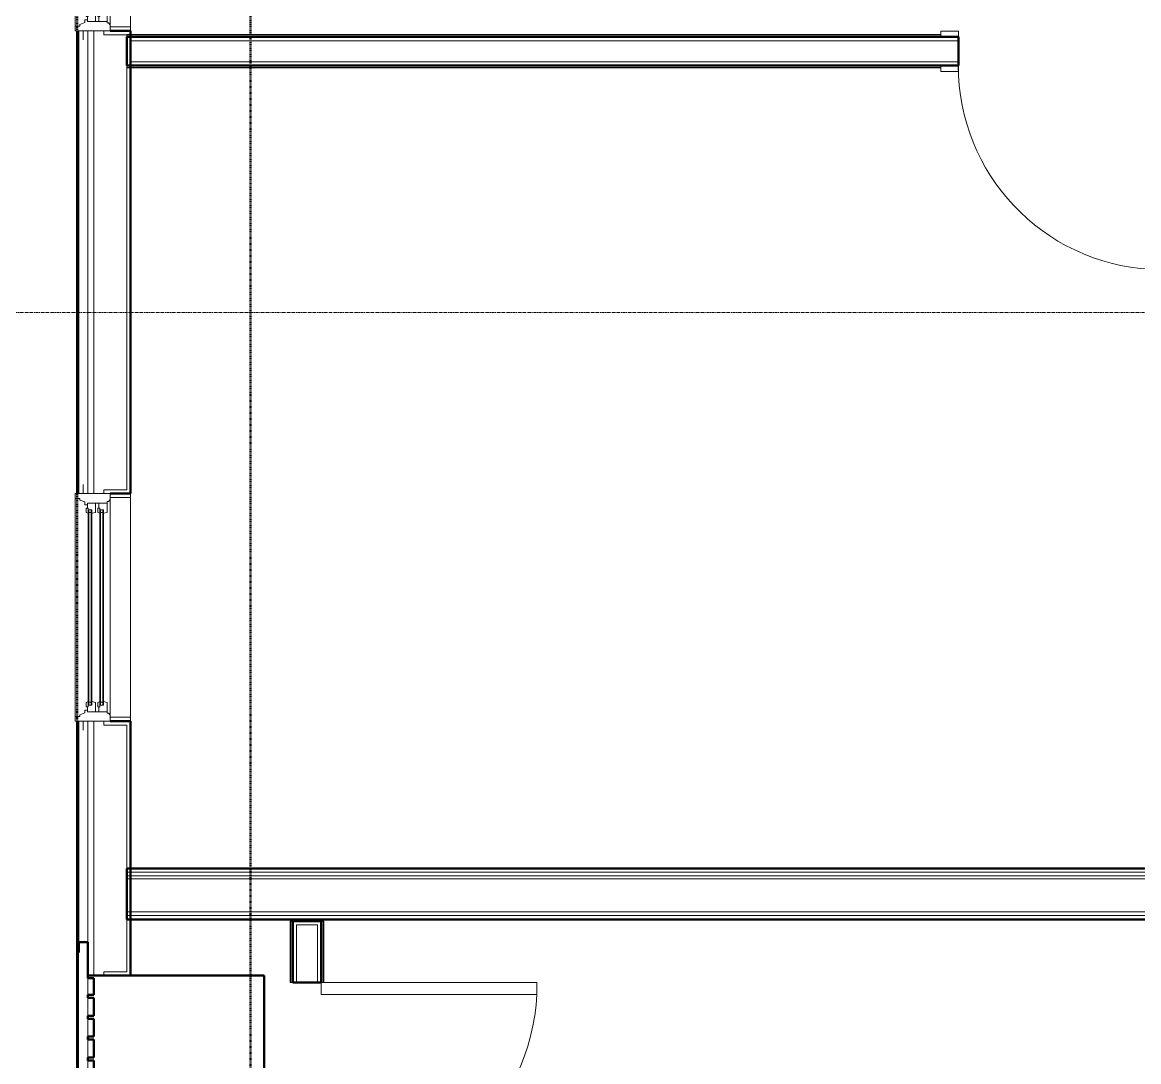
# Model space of a CAD drawing. Header units: inches. Extents: x -4218 to -1830, y 9767 to 12426.
# Drawn here: x -3869.9 to -3683.5, y 11722.2 to 11895.6 of the extents above; entities that cross this region are included whole.
import ezdxf

# ---------------------------------------------------------------- set-up
doc = ezdxf.new("R2010")
doc.units = ezdxf.units.IN
doc.header["$MEASUREMENT"] = 0
doc.linetypes.add('Dash 1_16_', pattern=[0.125, 0.0625, -0.0625])
doc.linetypes.add('Grid Line 1_2_', pattern=[0.875, 0.5, -0.125, 0.125, -0.125])
for name, color, linetype, lineweight in [('0-1', 7, 'Continuous', 5), ('0-2', 253, 'Continuous', 9), ('A-DOOR-1', 7, 'Continuous', 9), ('A-DOOR-2', 50, 'Continuous', 20), ('A-DOOR-FRAM-1', 50, 'Continuous', 20), ('A-GENM', 5, 'Continuous', 9), ('A-GENM-7', 5, 'Continuous', 50), ('A-GLAZ-1', 151, 'Continuous', 9), ('A-GLAZ-2', 151, 'Continuous', 20), ('A-GLAZ-3', 151, 'Continuous', 50), ('A-WALL', 113, 'Continuous', 13), ('A-WALL-1', 250, 'Continuous', 50), ('A-WALL-2', 10, 'Continuous', 13), ('A-WALL-3', 254, 'Continuous', 9), ('A-WALL-4', 253, 'Continuous', 9), ('A-WALL-5', 252, 'Continuous', 9), ('A-WALL-6', 7, 'Continuous', 9), ('A-WALL-8', 113, 'Continuous', 9), ('A-WALL-9', 113, 'Continuous', 50), ('C-PROP-LINE-1', 91, 'Dash 1_16_', 50), ('I-WALL-1', 250, 'Continuous', 50), ('I-WALL-2', 254, 'Continuous', 9), ('I-WALL-3', 253, 'Continuous', 9), ('I-WALL-4', 252, 'Continuous', 9), ('S-GRID-1', 1, 'Grid Line 1_2_', 9)]:
    doc.layers.add(name, color=color, linetype=linetype, lineweight=lineweight)

# ---------------------------------------------------------------- blocks, each defined once
blk = doc.blocks.new('Basic Wall _ INT - W4BØF - _5_8 GYP - 2X4 WOOD_BATT_ - 5_8 GYP_ - ___-2689831-BACKGROUND - 3RD FLOOR')
at = {"layer": 'A-WALL-3'}
for p, q in [((-3852.47, 11893.54), (-3852.47, 11893.4)), ((-3852.47, 11893.39), (-3852.47, 11893.33)), ((-3852.47, 11893.21), (-3852.47, 11893.19))]:
    blk.add_line(p, q, dxfattribs=at)
at = {"layer": 'A-WALL-4'}
for p, q in [((-3852.47, 11893.31), (-3852.47, 11893.56)), ((-3851.85, 11893.54), (-3852.47, 11893.54)), ((-3852.47, 11893.27), (-3852.47, 11893.31)), ((-3852.47, 11893.25), (-3852.47, 11893.27)), ((-3852.47, 11893.23), (-3852.47, 11893.25)), ((-3852.47, 11893.19), (-3852.47, 11893.23)), ((-3852.47, 11893.19), (-3851.86, 11893.19)), ((-3716.58, 11893.19), (-3713.58, 11893.19))]:
    blk.add_line(p, q, dxfattribs=at)
at = {"layer": 'A-WALL-5'}
for p, q in [((-3851.86, 11893.31), (-3852.47, 11893.31)), ((-3851.85, 11893.6), (-3852.44, 11893.6)), ((-3851.86, 11893.19), (-3716.58, 11893.19)), ((-3716.58, 11893.54), (-3851.85, 11893.54)), ((-3676.05, 11893.54), (-3676.58, 11893.54)), ((-3676.58, 11893.19), (-3676.05, 11893.19)), ((-3676.05, 11893.54), (-3676.05, 11893.6)), ((-3676.05, 11893.4), (-3676.05, 11893.54)), ((-3676.05, 11893.33), (-3676.05, 11893.39)), ((-3676.05, 11893.19), (-3676.05, 11893.21))]:
    blk.add_line(p, q, dxfattribs=at)
at = {"layer": 'A-WALL-6'}
for p, q in [((-3716.58, 11893.31), (-3851.86, 11893.31)), ((-3716.58, 11893.6), (-3851.85, 11893.6)), ((-3676.05, 11893.6), (-3676.58, 11893.6)), ((-3676.05, 11893.31), (-3676.58, 11893.31)), ((-3676.05, 11893.6), (-3676.05, 11893.31)), ((-3676.05, 11893.31), (-3676.05, 11893.23)), ((-3676.05, 11893.23), (-3676.05, 11893.19))]:
    blk.add_line(p, q, dxfattribs=at)
blk = doc.blocks.new('Basic Wall _ INT - W4BØF - _5_8 GYP - 2X4 WOOD_BATT_ - 5_8 GYP_ - ___-2689832-BACKGROUND - 3RD FLOOR')
at = {"layer": 'A-WALL-3'}
for p, q in [((-3852.47, 11888.44), (-3852.47, 11888.42)), ((-3852.47, 11888.3), (-3852.47, 11888.24)), ((-3852.47, 11888.23), (-3852.47, 11888.09)), ((-3852.47, 11888.09), (-3852.47, 11888.03))]:
    blk.add_line(p, q, dxfattribs=at)
at = {"layer": 'A-WALL-4'}
for p, q in [((-3852.47, 11888.4), (-3852.47, 11888.44)), ((-3852.47, 11888.44), (-3851.85, 11888.44)), ((-3852.47, 11888.38), (-3852.47, 11888.4)), ((-3852.47, 11888.36), (-3852.47, 11888.38)), ((-3852.47, 11888.33), (-3852.47, 11888.36)), ((-3852.47, 11888.32), (-3852.47, 11888.33)), ((-3852.47, 11888.31), (-3852.47, 11888.32)), ((-3852.47, 11888.29), (-3852.47, 11888.31)), ((-3852.47, 11888.24), (-3852.47, 11888.29)), ((-3852.47, 11888.15), (-3852.47, 11888.24)), ((-3852.47, 11888.03), (-3852.47, 11888.15)), ((-3851.85, 11888.09), (-3852.47, 11888.09)), ((-3716.58, 11888.44), (-3713.58, 11888.44)), ((-3676.46, 11888.03), (-3676.4, 11888.09)), ((-3676.4, 11888.09), (-3676.25, 11888.23)), ((-3676.25, 11888.24), (-3676.19, 11888.3)), ((-3676.07, 11888.42), (-3676.05, 11888.44))]:
    blk.add_line(p, q, dxfattribs=at)
at = {"layer": 'A-WALL-5'}
for p, q in [((-3852.47, 11888.31), (-3851.85, 11888.31)), ((-3851.85, 11888.03), (-3852.47, 11888.03)), ((-3851.85, 11888.44), (-3716.58, 11888.44)), ((-3716.58, 11888.09), (-3851.85, 11888.09)), ((-3676.58, 11888.44), (-3676.05, 11888.44)), ((-3676.4, 11888.09), (-3676.58, 11888.09))]:
    blk.add_line(p, q, dxfattribs=at)
at = {"layer": 'A-WALL-6'}
for p, q in [((-3851.85, 11888.31), (-3716.58, 11888.31)), ((-3716.58, 11888.03), (-3851.85, 11888.03)), ((-3676.58, 11888.31), (-3676.17, 11888.31)), ((-3676.46, 11888.03), (-3676.58, 11888.03))]:
    blk.add_line(p, q, dxfattribs=at)
at = {"layer": 'A-WALL-6', "flags": 128}
for points in [[(-3676.17, 11888.31), (-3676.19, 11888.29), (-3676.25, 11888.24), (-3676.34, 11888.15), (-3676.46, 11888.03)], [(-3676.09, 11888.4), (-3676.11, 11888.38), (-3676.13, 11888.36), (-3676.15, 11888.34), (-3676.16, 11888.33), (-3676.17, 11888.32), (-3676.17, 11888.31)]]:
    blk.add_lwpolyline(points, dxfattribs=at)
blk = doc.blocks.new('SWING - SINGLE - FLUSH - 2-10 x 6-8 - PRIVACY-3199405-BACKGROUND - 3RD FLOOR')
at = {"layer": 'A-DOOR-1'}
blk.add_arc((17, -2.38), 34.07, 180, 266.6343, dxfattribs=at)
at = {"layer": 'A-DOOR-2'}
for p, q in [((15, -2.38), (15, -36.38)), ((17, -2.38), (15, -2.38)), ((17, -2.38), (17, -36.38)), ((17, -36.38), (15, -36.38))]:
    blk.add_line(p, q, dxfattribs=at)
at = {"layer": 'A-DOOR-FRAM-1'}
for p, q in [((-20, 2.37), (-20, 3.37)), ((-20, 3.37), (-17, 3.37)), ((-17, 2.37), (-20, 2.37)), ((-17, 3.37), (-17, 2.37)), ((17, 2.37), (17, 3.37)), ((17, 3.37), (20, 3.37)), ((20, 2.37), (17, 2.37)), ((20, 3.37), (20, 2.37)), ((-20, -2.38), (-17, -2.38)), ((-20, -3.38), (-20, -2.38)), ((-17, -3.38), (-20, -3.38)), ((-17, -2.38), (-17, -3.38)), ((17, -2.38), (20, -2.38)), ((17, -3.38), (17, -2.38)), ((20, -3.38), (17, -3.38)), ((20, -2.38), (20, -3.38))]:
    blk.add_line(p, q, dxfattribs=at)
blk = doc.blocks.new('Basic Wall _ INT - W4BØF - _5_8 GYP - 2X4 WOOD_BATT_ - 5_8 GYP_ - ___-2863420-BACKGROUND - 3RD FLOOR')
at = {"layer": 'A-WALL-5'}
for p, q in [((-3825.1, 11745.66), (-3825.16, 11745.66)), ((-3824.95, 11745.66), (-3825.1, 11745.66)), ((-3825.1, 11745.66), (-3825.1, 11735.41)), ((-3824.89, 11745.66), (-3824.95, 11745.66)), ((-3824.75, 11745.66), (-3824.77, 11745.66)), ((-3824.75, 11735.41), (-3824.75, 11745.66)), ((-3825.16, 11735.41), (-3825.1, 11735.41)), ((-3825.1, 11735.41), (-3824.95, 11735.41)), ((-3824.95, 11735.41), (-3824.89, 11735.41)), ((-3824.77, 11735.41), (-3824.75, 11735.41))]:
    blk.add_line(p, q, dxfattribs=at)
at = {"layer": 'A-WALL-6'}
for p, q in [((-3825.16, 11745.66), (-3824.87, 11745.66)), ((-3825.16, 11745.66), (-3825.16, 11735.41)), ((-3824.87, 11745.66), (-3824.87, 11735.41)), ((-3824.87, 11745.66), (-3824.79, 11745.66)), ((-3824.79, 11745.66), (-3824.75, 11745.66)), ((-3824.87, 11735.41), (-3825.16, 11735.41)), ((-3824.79, 11735.41), (-3824.87, 11735.41)), ((-3824.75, 11735.41), (-3824.79, 11735.41))]:
    blk.add_line(p, q, dxfattribs=at)
blk = doc.blocks.new('Basic Wall _ INT - W4BØF - _5_8 GYP - 2X4 WOOD_BATT_ - 5_8 GYP_ - ___-2863421-BACKGROUND - 3RD FLOOR')
at = {"layer": 'A-WALL-5'}
for p, q in [((-3819.97, 11745.66), (-3820, 11745.66)), ((-3820, 11735.41), (-3820, 11745.66)), ((-3819.8, 11745.66), (-3819.86, 11745.66)), ((-3819.65, 11745.66), (-3819.79, 11745.66)), ((-3819.58, 11745.66), (-3819.65, 11745.66)), ((-3819.65, 11745.66), (-3819.65, 11735.41)), ((-3820, 11735.41), (-3819.97, 11735.41)), ((-3819.86, 11735.41), (-3819.8, 11735.41)), ((-3819.79, 11735.41), (-3819.65, 11735.41)), ((-3819.65, 11735.41), (-3819.58, 11735.41))]:
    blk.add_line(p, q, dxfattribs=at)
at = {"layer": 'A-WALL-6'}
for p, q in [((-3820, 11745.66), (-3819.95, 11745.66)), ((-3819.95, 11745.66), (-3819.87, 11745.66)), ((-3819.87, 11735.41), (-3819.87, 11745.66)), ((-3819.87, 11745.66), (-3819.58, 11745.66)), ((-3819.58, 11745.66), (-3819.58, 11735.41)), ((-3819.95, 11735.41), (-3820, 11735.41)), ((-3819.87, 11735.41), (-3819.95, 11735.41)), ((-3819.58, 11735.41), (-3819.87, 11735.41))]:
    blk.add_line(p, q, dxfattribs=at)
blk = doc.blocks.new('SWING - SINGLE - FLUSH - 36_ x 80_ - OFFSET PIVOT DOOR AT MAGIC PAK AND WASHER_DRYER-3199415-BACKGROUND - 3RD FLOOR')
at = {"layer": 'A-DOOR-1'}
blk.add_arc((18, -2.38), 36.07, 180, 266.8211, dxfattribs=at)
at = {"layer": 'A-DOOR-2'}
for p, q in [((16, -2.38), (16, -38.39)), ((18, -2.38), (16, -2.38)), ((18, -2.38), (18, -38.39)), ((18, -38.39), (16, -38.39))]:
    blk.add_line(p, q, dxfattribs=at)
blk = doc.blocks.new('CTR - 1st Phase - Unit Layouts_rvt-1-BACKGROUND - 3RD FLOOR')
at = {"layer": 'A-WALL-1'}
for p, q in [((-3713.58, 11893.19), (-3852.47, 11893.19)), ((-3852.47, 11893.19), (-3852.47, 11892.56)), ((-3852.47, 11892.56), (-3852.47, 11889.06)), ((-3713.58, 11888.44), (-3713.58, 11893.19)), ((-3852.47, 11889.06), (-3852.47, 11888.44)), ((-3852.47, 11888.44), (-3713.58, 11888.44)), ((-3824.12, 11745.66), (-3824.75, 11745.66)), ((-3824.75, 11745.66), (-3824.75, 11735.41)), ((-3820.62, 11745.66), (-3824.12, 11745.66)), ((-3820, 11745.66), (-3820.62, 11745.66)), ((-3820, 11735.41), (-3820, 11745.66)), ((-3824.75, 11735.41), (-3820, 11735.41))]:
    blk.add_line(p, q, dxfattribs=at)
at = {"layer": 'A-WALL-2'}
for p, q in [((-3851.85, 11892.56), (-3851.85, 11889.06)), ((-3851.85, 11892.56), (-3713.58, 11892.56)), ((-3851.85, 11889.06), (-3713.58, 11889.06)), ((-3820.62, 11745.04), (-3824.12, 11745.04)), ((-3824.12, 11745.04), (-3824.12, 11735.41)), ((-3820.62, 11745.04), (-3820.62, 11735.41))]:
    blk.add_line(p, q, dxfattribs=at)
at = {"layer": 'A-WALL-3'}
for p, q in [((-3851.86, 11893.19), (-3852.47, 11893.19)), ((-3852.47, 11888.44), (-3852.47, 11893.19)), ((-3713.58, 11893.19), (-3716.58, 11893.19)), ((-3852.47, 11888.44), (-3851.85, 11888.44)), ((-3716.58, 11888.44), (-3713.58, 11888.44))]:
    blk.add_line(p, q, dxfattribs=at)
at = {"layer": 'A-WALL-4'}
for p, q in [((-3716.58, 11893.19), (-3851.86, 11893.19)), ((-3851.85, 11888.44), (-3716.58, 11888.44)), ((-3824.75, 11745.66), (-3824.75, 11735.41)), ((-3820, 11735.41), (-3820, 11745.66))]:
    blk.add_line(p, q, dxfattribs=at)
at = {"layer": 'A-WALL-5'}
for p, q in [((-3713.58, 11893.19), (-3713.58, 11888.44)), ((-3824.75, 11745.66), (-3820.62, 11745.66)), ((-3820.61, 11745.66), (-3820, 11745.66)), ((-3820.62, 11735.41), (-3824.75, 11735.41)), ((-3820, 11735.41), (-3820.61, 11735.41))]:
    blk.add_line(p, q, dxfattribs=at)
at = {"layer": '0-2'}
for name, p in [('Basic Wall _ INT - W4BØF - _5_8 GYP - 2X4 WOOD_BATT_ - 5_8 GYP_ - ___-2689831-BACKGROUND - 3RD FLOOR', (0, 0)), ('SWING - SINGLE - FLUSH - 2-10 x 6-8 - PRIVACY-3199405-BACKGROUND - 3RD FLOOR', (-3696.58, 11890.81)), ('Basic Wall _ INT - W4BØF - _5_8 GYP - 2X4 WOOD_BATT_ - 5_8 GYP_ - ___-2689832-BACKGROUND - 3RD FLOOR', (0, 0)), ('Basic Wall _ INT - W4BØF - _5_8 GYP - 2X4 WOOD_BATT_ - 5_8 GYP_ - ___-2863420-BACKGROUND - 3RD FLOOR', (0, 0)), ('Basic Wall _ INT - W4BØF - _5_8 GYP - 2X4 WOOD_BATT_ - 5_8 GYP_ - ___-2863421-BACKGROUND - 3RD FLOOR', (0, 0))]:
    blk.add_blockref(name, p, dxfattribs=at)
at = {"layer": '0-2', "rotation": 90.00000000001091}
blk.add_blockref('SWING - SINGLE - FLUSH - 36_ x 80_ - OFFSET PIVOT DOOR AT MAGIC PAK AND WASHER_DRYER-3199415-BACKGROUND - 3RD FLOOR', (-3822.37, 11717.41), dxfattribs=at)
blk = doc.blocks.new('CTR - 1st Phase - Common Walls_rvt-1-BACKGROUND - 3RD FLOOR')
at = {"layer": 'A-WALL-2'}
for p, q in [((-3501.42, 11753.81), (-3852.47, 11753.81)), ((-3501.42, 11753.19), (-3852.47, 11753.19)), ((-3501.42, 11752.69), (-3852.47, 11752.69)), ((-3504.67, 11747.19), (-3852.47, 11747.19)), ((-3504.67, 11746.56), (-3852.47, 11746.56))]:
    blk.add_line(p, q, dxfattribs=at)
at = {"layer": 'I-WALL-1'}
for p, q in [((-3636.46, 11754.44), (-3852.47, 11754.44)), ((-3852.47, 11754.44), (-3852.47, 11745.94)), ((-3852.47, 11745.94), (-3505.3, 11745.94))]:
    blk.add_line(p, q, dxfattribs=at)
at = {"layer": 'I-WALL-2'}
blk.add_line((-3852.47, 11745.94), (-3852.47, 11754.44), dxfattribs=at)
at = {"layer": 'I-WALL-3'}
for p, q in [((-3851.85, 11754.44), (-3852.47, 11754.44)), ((-3852.47, 11745.94), (-3851.85, 11745.94))]:
    blk.add_line(p, q, dxfattribs=at)
at = {"layer": 'I-WALL-4'}
for p, q in [((-3676.46, 11754.44), (-3851.85, 11754.44)), ((-3851.85, 11745.94), (-3505.3, 11745.94))]:
    blk.add_line(p, q, dxfattribs=at)
blk = doc.blocks.new('Window-Double_Hung-Andersen-400_Series-Tilt_Wash - DOUBLE HUNG - COTTAGE - 3RD FLOOR-2888224-BACKGROUND - 3RD FLOOR')
at = {"layer": 'A-GLAZ-1'}
for p, q in [((-16.29, 2.5), (-15.7, 2.5)), ((-16.29, 2.12), (-15.7, 2.12)), ((-15.82, 2.5), (-15.82, 2.12)), ((-15.7, 2.62), (15.7, 2.62)), ((-15.7, 2.5), (15.7, 2.5)), ((-15.7, 2.12), (15.7, 2.12)), ((-15.7, 2), (15.7, 2)), ((16.29, 2.5), (15.7, 2.5)), ((16.29, 2.12), (15.7, 2.12)), ((15.82, 2.5), (15.82, 2.12)), ((-16.29, 0.56), (-15.7, 0.56)), ((-16.29, 0.19), (-15.7, 0.19)), ((-15.82, 0.56), (-15.82, 0.19)), ((-15.7, 0.69), (15.7, 0.69)), ((-15.7, 0.56), (15.7, 0.56)), ((-15.7, 0.19), (15.7, 0.19)), ((-15.7, 0.06), (15.7, 0.06)), ((16.29, 0.56), (15.7, 0.56)), ((16.29, 0.19), (15.7, 0.19)), ((15.82, 0.56), (15.82, 0.19)), ((18.95, -1.06), (-18.95, -1.06)), ((-18.95, -1.06), (-18.95, -4.44)), ((-18.32, -1.06), (-18.32, -4.44)), ((18.32, -1.06), (18.32, -4.44)), ((18.95, -4.44), (18.95, -1.06)), ((-19.01, -3.94), (-19.01, -2.44)), ((-19.01, -2.44), (-18.95, -2.44)), ((18.95, -2.44), (19.01, -2.44)), ((19.01, -2.44), (19.01, -3.94)), ((-18.95, -3.94), (-19.01, -3.94)), ((-18.95, -4.44), (18.95, -4.44)), ((19.01, -3.94), (18.95, -3.94))]:
    blk.add_line(p, q, dxfattribs=at)
at = {"layer": 'A-GLAZ-2'}
for p, q in [((19.01, 4.81), (-19.01, 4.81)), ((-19.01, 4.81), (-19.01, -1.06)), ((-18.2, 4.81), (-18.2, 4)), ((-18.2, 4), (-17.92, 4)), ((-17.92, 4), (-17.61, 3.19)), ((17.92, 4), (17.61, 3.19)), ((18.2, 4), (17.92, 4)), ((18.2, 4.81), (18.2, 4)), ((19.01, -1.06), (19.01, 4.81)), ((-19.01, 3.44), (-20.51, 3.44)), ((-17.61, 3.19), (-17.14, 3.19)), ((-17.42, 2.75), (-16.57, 2.75)), ((-17.42, 2.75), (-17.42, -0.56)), ((-17.14, 3.19), (-17.14, 2.75)), ((-15.86, 2.97), (-16.57, 2.97)), ((-16.57, 2.62), (-16.57, 2.97)), ((-15.7, 2.62), (-16.57, 2.62)), ((-16.29, 2.62), (-16.29, 2)), ((-15.7, 2), (-16.29, 2)), ((-15.86, 2.97), (-15.7, 2.62)), ((-15.86, 1.37), (-15.7, 2)), ((15.86, 2.97), (15.7, 2.62)), ((15.7, 2.62), (16.57, 2.62)), ((15.7, 2), (16.29, 2)), ((15.86, 1.37), (15.7, 2)), ((15.86, 2.97), (16.57, 2.97)), ((16.29, 2.62), (16.29, 2)), ((16.57, 2.62), (16.57, 2.97)), ((17.42, 2.75), (16.57, 2.75)), ((17.14, 3.19), (17.14, 2.75)), ((17.61, 3.19), (17.14, 3.19)), ((17.42, 2.75), (17.42, -0.56)), ((19.01, 3.44), (20.51, 3.44)), ((-17.42, 1.37), (-15.86, 1.37)), ((-17.42, 0.81), (-16.57, 0.81)), ((-15.86, 1.03), (-16.57, 1.03)), ((-16.57, 0.69), (-16.57, 1.03)), ((-15.7, 0.69), (-16.57, 0.69)), ((-16.29, 0.69), (-16.29, 0.06)), ((-15.7, 0.06), (-16.29, 0.06)), ((-15.86, 1.03), (-15.7, 0.69)), ((-15.86, -0.56), (-15.7, 0.06)), ((15.86, 1.03), (15.7, 0.69)), ((15.7, 0.69), (16.57, 0.69)), ((15.7, 0.06), (16.29, 0.06)), ((15.86, -0.56), (15.7, 0.06)), ((17.42, 1.37), (15.86, 1.37)), ((15.86, 1.03), (16.57, 1.03)), ((16.29, 0.69), (16.29, 0.06)), ((16.57, 0.69), (16.57, 1.03)), ((17.42, 0.81), (16.57, 0.81)), ((-19.01, -1.06), (19.01, -1.06)), ((-17.67, -0.78), (-18, -1.06)), ((-17.67, -0.78), (-17.67, -0.56)), ((-17.67, -0.56), (-15.86, -0.56)), ((17.67, -0.56), (15.86, -0.56)), ((17.67, -0.78), (17.67, -0.56)), ((17.67, -0.78), (18, -1.06))]:
    blk.add_line(p, q, dxfattribs=at)
blk = doc.blocks.new('Perforated Panel at Magic-Pak - hvac panel - 3rd floor-2505075-BACKGROUND - 3RD FLOOR')
at = {"layer": 'A-GLAZ-3'}
for p, q in [((19.01, 4.44), (-19.01, 4.44)), ((-19.01, 4.44), (-19.01, 4.37)), ((-19.01, 4.37), (19.01, 4.37)), ((19.01, 4.37), (19.01, 4.44))]:
    blk.add_line(p, q, dxfattribs=at)
blk = doc.blocks.new('V-Series_EWC4_SPVU_RFA_2015 - 2ND AND 3RD FLOOR-2226480-BACKGROUND - 3RD FLOOR')
at = {"layer": 'A-GENM'}
for p, q in [((-3858.97, 11733.36), (-3858.97, 11736.15)), ((-3858.97, 11729.87), (-3858.97, 11732.86)), ((-3858.97, 11726.39), (-3858.97, 11729.37)), ((-3858.97, 11722.9), (-3858.97, 11725.89)), ((-3858.97, 11719.42), (-3858.97, 11722.4)), ((-3858.97, 11715.93), (-3858.97, 11718.92)), ((-3858.97, 11712.45), (-3858.97, 11715.43)), ((-3858.97, 11709.15), (-3858.97, 11711.95))]:
    blk.add_line(p, q, dxfattribs=at)
at = {"layer": 'A-GENM-7'}
for p, q in [((-3829.54, 11736.59), (-3858.97, 11736.59)), ((-3858.97, 11736.59), (-3858.97, 11736.15)), ((-3858.97, 11736.15), (-3857.97, 11736.15)), ((-3857.97, 11736.15), (-3857.97, 11733.36)), ((-3829.54, 11708.71), (-3829.54, 11736.59)), ((-3857.97, 11733.36), (-3858.97, 11733.36)), ((-3858.97, 11733.36), (-3858.97, 11732.86)), ((-3858.97, 11732.86), (-3857.97, 11732.86)), ((-3857.97, 11732.86), (-3857.97, 11729.87)), ((-3857.97, 11729.87), (-3858.97, 11729.87)), ((-3858.97, 11729.87), (-3858.97, 11729.37)), ((-3858.97, 11729.37), (-3857.97, 11729.37)), ((-3857.97, 11729.37), (-3857.97, 11726.39)), ((-3857.97, 11726.39), (-3858.97, 11726.39)), ((-3858.97, 11726.39), (-3858.97, 11725.89)), ((-3858.97, 11725.89), (-3857.97, 11725.89)), ((-3857.97, 11725.89), (-3857.97, 11722.9)), ((-3857.97, 11722.9), (-3858.97, 11722.9)), ((-3858.97, 11722.9), (-3858.97, 11722.4)), ((-3858.97, 11722.4), (-3857.97, 11722.4)), ((-3857.97, 11722.4), (-3857.97, 11719.42)), ((-3857.97, 11719.42), (-3858.97, 11719.42)), ((-3858.97, 11719.42), (-3858.97, 11718.92)), ((-3858.97, 11718.92), (-3857.97, 11718.92)), ((-3857.97, 11718.92), (-3857.97, 11715.93)), ((-3857.97, 11715.93), (-3858.97, 11715.93)), ((-3858.97, 11715.93), (-3858.97, 11715.43)), ((-3858.97, 11715.43), (-3857.97, 11715.43)), ((-3857.97, 11715.43), (-3857.97, 11712.45)), ((-3857.97, 11712.45), (-3858.97, 11712.45)), ((-3858.97, 11712.45), (-3858.97, 11711.95)), ((-3858.97, 11711.95), (-3857.97, 11711.95)), ((-3857.97, 11711.95), (-3857.97, 11709.15)), ((-3857.97, 11709.15), (-3858.97, 11709.15)), ((-3858.97, 11709.15), (-3858.97, 11708.71)), ((-3858.97, 11708.71), (-3829.54, 11708.71))]:
    blk.add_line(p, q, dxfattribs=at)
blk = doc.blocks.new('Family - ___-2835860-BACKGROUND - 3RD FLOOR')
at = {"layer": 'C-PROP-LINE-1'}
blk.add_line((-3860.72, 11547.59), (-3860.72, 12118.59), dxfattribs=at)
blk = doc.blocks.new('Family - ___-2835903-BACKGROUND - 3RD FLOOR')
at = {"layer": 'C-PROP-LINE-1'}
blk.add_line((-3831.82, 10009.09), (-3831.82, 12089.69), dxfattribs=at)
blk = doc.blocks.new('Family - ___-2835932-BACKGROUND - 3RD FLOOR')
at = {"layer": 'C-PROP-LINE-1'}
blk.add_line((-3860.72, 9980.19), (-3860.72, 12118.59), dxfattribs=at)

msp = doc.modelspace()

# ---------------------------------------------------------------- linework, layer by layer
at = {"layer": 'A-WALL'}
for p, q in [((-3860.47, 11894.19), (-3860.47, 11817.01)), ((-3858.97, 11894.19), (-3858.97, 11817.01)), ((-3857.97, 11894.19), (-3857.97, 11817.01)), ((-3856.29, 11894.19), (-3856.29, 11893.57)), ((-3852.47, 11893.57), (-3856.29, 11893.57)), ((-3852.47, 11817.64), (-3852.47, 11893.57)), ((-3856.29, 11817.64), (-3856.29, 11817.01)), ((-3856.29, 11817.64), (-3852.47, 11817.64)), ((-3860.47, 11778.99), (-3860.47, 11742.15)), ((-3858.97, 11778.99), (-3858.97, 11742.15)), ((-3857.97, 11778.99), (-3857.97, 11736.59)), ((-3856.29, 11778.99), (-3856.29, 11778.37)), ((-3852.47, 11778.37), (-3856.29, 11778.37)), ((-3852.47, 11737.21), (-3852.47, 11778.37)), ((-3856.29, 11737.21), (-3856.29, 11736.59)), ((-3856.29, 11737.21), (-3852.47, 11737.21))]:
    msp.add_line(p, q, dxfattribs=at)
at = {"layer": 'A-WALL-8'}
for p, q in [((-3851.85, 11894.25), (-3851.85, 11894.19)), ((-3851.85, 11817.01), (-3851.85, 11816.95)), ((-3851.85, 11779.05), (-3851.85, 11778.99))]:
    msp.add_line(p, q, dxfattribs=at)
at = {"layer": 'A-WALL-9'}
for p, q in [((-3860.72, 11894.19), (-3860.72, 11817.01)), ((-3851.85, 11894.19), (-3855.22, 11894.19)), ((-3851.85, 11817.01), (-3851.85, 11894.19)), ((-3855.22, 11817.01), (-3851.85, 11817.01)), ((-3860.72, 11778.99), (-3860.72, 11740.4)), ((-3851.85, 11778.99), (-3855.22, 11778.99)), ((-3851.85, 11736.59), (-3851.85, 11778.99)), ((-3860.47, 11740.4), (-3860.47, 11742.15)), ((-3860.47, 11742.15), (-3858.97, 11742.15)), ((-3858.97, 11742.15), (-3858.97, 11736.59)), ((-3860.72, 11740.4), (-3860.47, 11740.4)), ((-3858.97, 11736.59), (-3851.85, 11736.59))]:
    msp.add_line(p, q, dxfattribs=at)
at = {"layer": 'S-GRID-1'}
msp.add_line((-1830.2, 11847.19), (-4168.71, 11847.19), dxfattribs=at)

# ---------------------------------------------------------------- block references
at = {"layer": '0-1'}
for name in ['CTR - 1st Phase - Unit Layouts_rvt-1-BACKGROUND - 3RD FLOOR', 'CTR - 1st Phase - Common Walls_rvt-1-BACKGROUND - 3RD FLOOR']:
    msp.add_blockref(name, (0, 0), dxfattribs=at)
at = {"layer": 'A-GENM'}
msp.add_blockref('V-Series_EWC4_SPVU_RFA_2015 - 2ND AND 3RD FLOOR-2226480-BACKGROUND - 3RD FLOOR', (0, 0), dxfattribs=at)
at = {"layer": 'A-GLAZ-1', "rotation": 89.99999999999991}
for name, p in [('Window-Double_Hung-Andersen-400_Series-Tilt_Wash - DOUBLE HUNG - COTTAGE - 3RD FLOOR-2888224-BACKGROUND - 3RD FLOOR', (-3856.29, 11913.2)), ('Window-Double_Hung-Andersen-400_Series-Tilt_Wash - DOUBLE HUNG - COTTAGE - 3RD FLOOR-2888224-BACKGROUND - 3RD FLOOR', (-3856.29, 11798)), ('Perforated Panel at Magic-Pak - hvac panel - 3rd floor-2505075-BACKGROUND - 3RD FLOOR', (-3856.29, 11721.39))]:
    msp.add_blockref(name, p, dxfattribs=at)
at = {"layer": 'C-PROP-LINE-1'}
for name in ['Family - ___-2835860-BACKGROUND - 3RD FLOOR', 'Family - ___-2835932-BACKGROUND - 3RD FLOOR', 'Family - ___-2835903-BACKGROUND - 3RD FLOOR']:
    msp.add_blockref(name, (0, 0), dxfattribs=at)

doc.saveas('drawing.dxf')
